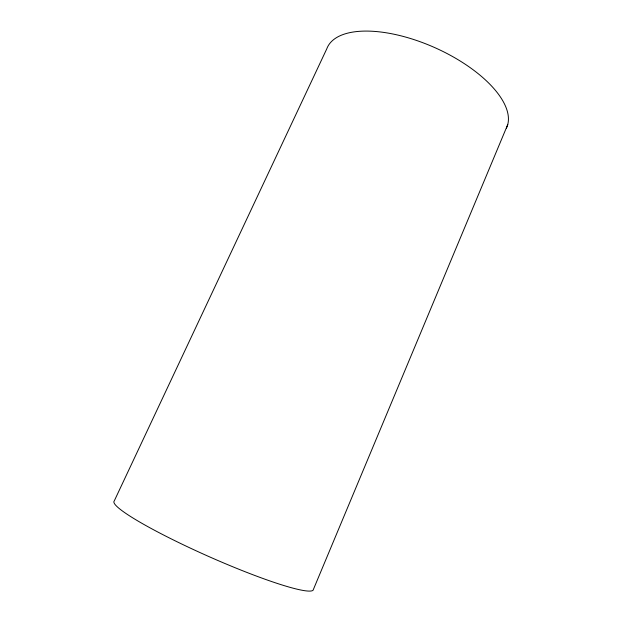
<?xml version="1.0" encoding="UTF-8"?>
<svg xmlns="http://www.w3.org/2000/svg" width="622" height="622" viewBox="0 0 622 622"><rect width="100%" height="100%" fill="white"/><g stroke="black" fill="none" stroke-linecap="round" stroke-linejoin="round"><path stroke-width="0.93" d="M507.754 124.517L313.037 590.301A109.114 12.036 23.9 0 1 203.829 554.303A109.114 12.036 23.9 0 1 114.246 500.959L326.768 48.858A98.206 43.773 24 0 1 434.14 47.334A98.206 43.773 24 0 1 506.417 128.124"/></g></svg>
